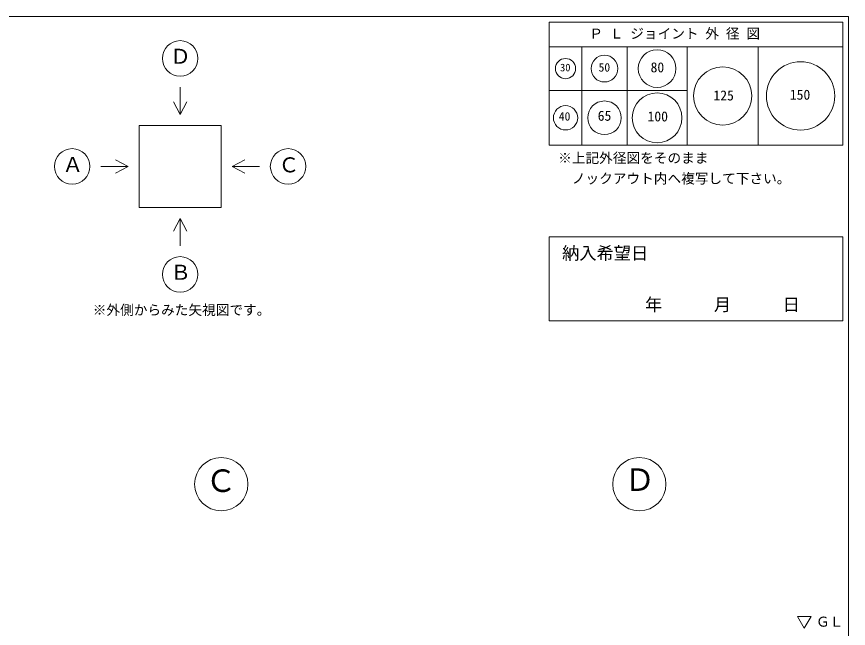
# Model space of a CAD drawing. Units: millimetres, scale not verified. Extents: x -4890 to 4890, y -2290 to 2289.
# Drawn here: x 1846 to 4890, y 52 to 2289 of the extents above; entities that cross this region are included whole.
import ezdxf
from ezdxf.enums import TextEntityAlignment as Align

# ---------------------------------------------------------------- set-up
doc = ezdxf.new("R2010")
doc.units = ezdxf.units.MM
doc.header["$LTSCALE"] = 10
for name, color, linetype, lineweight in [('0-2_waku', 7, 'Continuous', 18), ('0-3_gaikei', 7, 'Continuous', 18), ('0-8_hole', 7, 'Continuous', 18), ('0-E_文字１', 7, 'Continuous', 18)]:
    doc.layers.add(name, color=color, linetype=linetype, lineweight=lineweight)
doc.styles.add('ＭＳ ゴシック', font='')
doc.styles.get('ＭＳ ゴシック').set_extended_font_data('MS Gothic')

msp = doc.modelspace()

# ---------------------------------------------------------------- linework, layer by layer
at = {"layer": '0-2_waku'}
for p, q in [((3794.94, 2269.43), (3794.94, 1819.43)), ((3794.94, 2269.43), (4869.94, 2269.43)), ((3794.94, 2269.43), (4869.94, 2269.43)), ((3794.94, 2269.43), (4869.94, 2269.43)), ((3794.94, 2269.43), (3794.94, 1819.43)), ((3794.94, 2269.43), (4869.94, 2269.43)), ((3794.94, 2269.43), (4869.94, 2269.43)), ((3794.94, 2269.43), (4869.94, 2269.43)), ((4869.94, 2269.43), (4869.94, 1819.43)), ((4869.94, 2269.43), (4869.94, 1819.43)), ((3794.94, 2179.43), (4869.94, 2179.43)), ((3914.94, 2179.43), (3914.94, 1819.43)), ((4079.94, 2179.43), (4079.94, 1819.43)), ((4299.94, 2179.43), (4299.94, 1819.43)), ((4559.94, 2179.43), (4559.94, 1819.43)), ((3794.94, 2019.43), (4299.94, 2019.43)), ((3794.94, 1819.43), (4869.94, 1819.43)), ((3794.94, 1819.43), (4869.94, 1819.43))]:
    msp.add_line(p, q, dxfattribs=at)
msp.add_lwpolyline([(-1230.06, 2289.43), (4889.94, 2289.43), (4889.94, -1985.57)], dxfattribs=at)
at = {"layer": '0-3_gaikei'}
for p, q in [((2444.55, 2031.65), (2444.55, 1931.65)), ((2444.55, 1931.65), (2420.43, 1978.03)), ((2444.55, 1931.65), (2468.68, 1978.03)), ((2294.55, 1891.65), (2594.55, 1891.65)), ((2294.55, 1891.65), (2294.55, 1591.65)), ((2594.55, 1891.65), (2594.55, 1591.65)), ((2254.55, 1741.65), (2208.18, 1765.78)), ((2634.55, 1741.65), (2680.93, 1765.78)), ((2154.55, 1741.65), (2254.55, 1741.65)), ((2254.55, 1741.65), (2208.18, 1717.52)), ((2294.55, 1591.65), (2594.55, 1591.65)), ((2444.55, 1551.65), (2420.43, 1505.27)), ((2444.55, 1551.65), (2468.68, 1505.27)), ((2444.55, 1451.65), (2444.55, 1551.65))]:
    msp.add_line(p, q, dxfattribs=at)
msp.add_lwpolyline([(2734.55, 1741.65), (2634.55, 1741.65), (2680.93, 1717.52)], dxfattribs=at)
for centre, radius in [((2444.55, 2136.65), 65), ((2049.55, 1741.65), 65), ((2839.55, 1741.65), 65), ((2444.55, 1346.65), 65), ((2594.94, 579.43), 97.5), ((4124.94, 579.43), 97.5)]:
    msp.add_circle(centre, radius, dxfattribs=at)
at = {"layer": '0-8_hole', "lineweight": 5}
msp.add_lwpolyline([(3794.94, 1484.14), (3794.94, 1177.43), (4869.94, 1177.43), (4869.94, 1484.14)], close=True, dxfattribs=at)
msp.add_lwpolyline([(3794.94, 1484.14), (3794.94, 1177.43), (4869.94, 1177.43), (4869.94, 1484.14)], close=True, dxfattribs=at)
at = {"layer": '0-8_hole'}
for centre, radius in [((4189.94, 2099.43), 69), ((3854.94, 2099.43), 37), ((3997.44, 2099.43), 49), ((4429.94, 1999.43), 106.5), ((4714.94, 1999.43), 125), ((4189.94, 1919.43), 91), ((3997.44, 1919.43), 61.5), ((3854.94, 1919.43), 44.5)]:
    msp.add_circle(centre, radius, dxfattribs=at)
at = {"layer": '0-E_文字１'}
for p, q in [((4728.68, 52.79), (4703.48, 95.73)), ((4703.48, 95.73), (4753.88, 95.73)), ((4728.68, 52.79), (4753.88, 95.73))]:
    msp.add_line(p, q, dxfattribs=at)

# ---------------------------------------------------------------- texts
at = {"layer": '0-8_hole', "style": 'ＭＳ ゴシック'}
for s, height, p in [('30', 28.04, (3834.89, 2080.9)), ('50', 31.16, (3975.85, 2079.09)), ('80', 36.66, (4166.12, 2074.75)), ('125', 36.66, (4396.22, 1972.01)), ('150', 36.66, (4675.76, 1974.66)), ('40', 31.16, (3830.22, 1899.84)), ('65', 36.66, (3972.66, 1897.71)), ('100', 36.66, (4155, 1895.25)), ('納入希望日', 46.19, (3842.39, 1387.43))]:
    msp.add_text(s, height=height, dxfattribs=at).set_placement(p, align=Align.BOTTOM_LEFT)
at = {"layer": '0-E_文字１', "style": 'ＭＳ ゴシック'}
for s, height, p in [('Ｐ Ｌ ジョイント 外 径 図', 36.66, (3941.87, 2198.25)), ('Ｄ', 54.99, (2408.25, 2100.36)), ('※上記外径図をそのまま', 36.66, (3827.9, 1743.23)), ('Ａ', 54.99, (2013.96, 1705.02)), ('Ｃ', 54.99, (2804.84, 1703.37)), ('\u3000ノックアウト内へ複写して下さい。', 36.66, (3827.9, 1668.23)), ('Ｂ', 54.99, (2408.73, 1310.59)), ('\u3000\u3000\u3000年\u3000\u3000\u3000月\u3000\u3000\u3000日    ', 46.19, (3956.82, 1199.39)), ('※外側からみた矢視図です。', 36.66, (2124.76, 1187.28)), ('Ｃ', 82.48, (2537.3, 526.16)), ('Ｄ', 82.48, (4070.1, 529.88)), ('ＧＬ', 36.66, (4771.48, 47.24))]:
    msp.add_text(s, height=height, dxfattribs=at).set_placement(p, align=Align.BOTTOM_LEFT)

doc.saveas('drawing.dxf')
